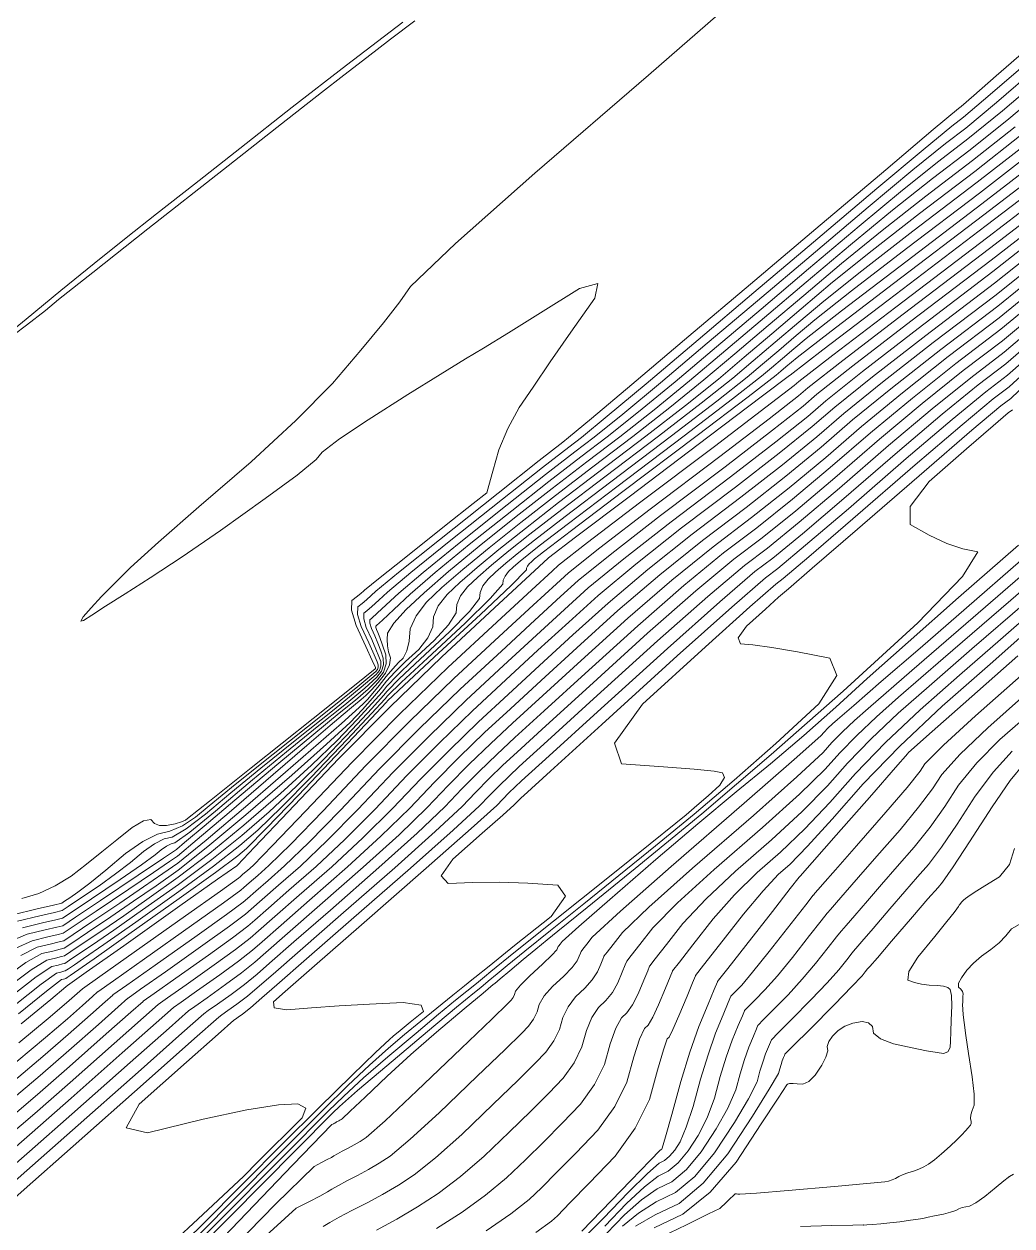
# Model space of a CAD drawing. Header units: inches. Extents: x 1337389 to 1347141, y 407035 to 414577.
# Drawn here: x 1345809 to 1346320, y 413366 to 413988 of the extents above; entities that cross this region are included whole.
import ezdxf

# ---------------------------------------------------------------- set-up
doc = ezdxf.new("R2010")
doc.units = ezdxf.units.IN
doc.header["$MEASUREMENT"] = 0
doc.layers.add('Topo', color=7, linetype='Continuous', lineweight=15, true_color=0x459900)

msp = doc.modelspace()

# ---------------------------------------------------------------- linework, layer by layer
at = {"layer": 'Topo'}
for points, elevation in [([(1346173.514, 413997.8269), (1346132.1491, 413961.868), (1346073.21, 413911.08), (1346032.1029, 413874.5892), (1346008.8289, 413852.396), (1346003.3861, 413844.502), (1345994.8269, 413833.499), (1345983.1509, 413819.3891), (1345968.3578, 413802.17), (1345949.4341, 413782.9071), (1345926.3792, 413761.5998), (1345899.1911, 413738.2481), (1345878.338, 413719.986), (1345863.818, 413706.8141), (1345855.6319, 413698.733), (1345848.8251, 413691.7858), (1345843.3972, 413685.975), (1345839.348, 413681.2991), (1345838.0538, 413679.1139), (1345839.5149, 413679.421), (1345843.7289, 413682.22), (1345850.8941, 413686.8221), (1345861.0089, 413693.2279), (1345874.0741, 413701.4382), (1345890.5249, 413712.3911), (1345910.3628, 413726.087), (1345933.587, 413742.5268), (1345950.125, 413754.7581), (1345959.977, 413762.781), (1345963.1419, 413766.5949), (1345972.101, 413773.466), (1345986.8538, 413783.3929), (1346007.3988, 413796.376), (1346024.2031, 413806.8789), (1346037.2649, 413814.9039), (1346046.5862, 413820.4499), (1346059.556, 413828.3791), (1346076.1753, 413838.6919), (1346096.4429, 413851.3892), (1346105.8261, 413853.9471), (1346104.323, 413846.3668), (1346091.934, 413828.649), (1346081.2659, 413813.2891), (1346072.317, 413800.2862), (1346065.087, 413789.6401), (1346059.2079, 413778.827), (1346054.679, 413767.845), (1346051.5, 413756.6949), (1346049.3791, 413749.261), (1346048.3159, 413745.5413), (1346041.3288, 413739.983), (1346027.3619, 413728.8732), (1346006.412, 413712.208), (1345992.2932, 413700.9538), (1345985.004, 413695.1101), (1345984.545, 413694.6761), (1345983.3129, 413693.647), (1345981.3067, 413692.0229), (1345978.528, 413689.8039), (1345978.3219, 413684.7308), (1345980.6879, 413676.8061), (1345985.6269, 413666.0269), (1345988.9431, 413658.774), (1345990.636, 413655.0471), (1345990.7049, 413654.8469), (1345990.712, 413654.662), (1345990.6539, 413654.4911), (1345990.5332, 413654.3358), (1345979.7799, 413645.7351), (1345958.3958, 413628.6891), (1345926.3792, 413603.197), (1345904.7019, 413585.922), (1345893.3629, 413576.864), (1345892.3632, 413576.0239), (1345890.2189, 413575.1311), (1345886.931, 413574.187), (1345882.4992, 413573.1911), (1345878.9199, 413573.234), (1345876.196, 413574.316), (1345874.3249, 413576.4379), (1345870.463, 413575.7391), (1345864.609, 413572.2201), (1345856.7639, 413565.88), (1345848.892, 413559.564), (1345840.9939, 413553.2709), (1345833.0691, 413547.002), (1345824.844, 413541.9471), (1345816.3167, 413538.106), (1345807.4891, 413535.4789)], 760), ([(1346004.8949, 413989.188), (1345975.7379, 413967.0041), (1345947.5699, 413945.21), (1345920.393, 413923.808), (1345896.9879, 413905.392), (1345877.3539, 413889.9629), (1345861.4929, 413877.5201), (1345844.938, 413864.2878), (1345827.6889, 413850.2671), (1345809.7469, 413835.4558), (1345795.336, 413823.7669)], 750), ([(1345797.2029, 413822.6978), (1345809.9091, 413832.3071), (1345819.7051, 413839.9521), (1345826.59, 413845.6349), (1345844.278, 413859.7001), (1345872.7722, 413882.145), (1345912.0698, 413912.972), (1345942.087, 413936.5311), (1345962.8229, 413952.8202), (1345974.2778, 413961.841), (1345986.1499, 413971.027), (1345998.4399, 413980.378), (1346011.147, 413989.894)], 755), ([(1345802.7919, 413527.0161), (1345815.4822, 413530.0468), (1345823.9429, 413532.069), (1345828.1779, 413533.0825), (1345829.5739, 413534.0199), (1345832.3579, 413535.8891), (1345836.532, 413538.692), (1345842.732, 413543.4389), (1345850.958, 413550.1301), (1345861.2101, 413558.7661), (1345870.1581, 413564.999), (1345877.8041, 413568.8281), (1345884.1459, 413570.253), (1345890.7251, 413573.18), (1345897.5401, 413577.608), (1345904.5919, 413583.5381), (1345917.9973, 413594.4209), (1345937.7569, 413610.2591), (1345963.87, 413631.051), (1345981.5628, 413645.2772), (1345990.837, 413652.9372), (1345991.6899, 413654.032), (1345992.095, 413655.234), (1345992.0509, 413656.5409), (1345991.56, 413657.9561), (1345989.941, 413661.7161), (1345987.1948, 413667.8231), (1345983.3228, 413676.2751), (1345981.4669, 413682.4902), (1345981.6289, 413686.468), (1345983.808, 413688.209), (1345986.0842, 413690.147), (1345988.456, 413692.282), (1345990.925, 413694.616), (1346002.7039, 413704.2311), (1346023.7911, 413721.1291), (1346054.1891, 413745.3093), (1346075.4811, 413762.2051), (1346087.6669, 413771.8189), (1346090.749, 413774.148), (1346102.675, 413784.0559), (1346123.4469, 413801.541), (1346153.064, 413826.6039), (1346184.8619, 413853.509), (1346218.8428, 413882.254), (1346255.0059, 413912.839), (1346279.594, 413933.5951), (1346292.606, 413944.5191), (1346294.044, 413945.6129), (1346300.5949, 413951.2519), (1346312.2611, 413961.4361), (1346329.0409, 413976.164)], 765), ([(1346330.9561, 413970.6679), (1346309.13, 413951.7428), (1346295.228, 413940.006), (1346289.248, 413935.4548), (1346274.3119, 413923.16), (1346250.421, 413903.1221), (1346217.5731, 413875.34), (1346186.707, 413849.23), (1346157.8229, 413824.792), (1346130.922, 413802.0268), (1346110.7799, 413785.1811), (1346097.399, 413774.2559), (1346090.7782, 413769.2499), (1346077.1612, 413758.5919), (1346056.5472, 413742.2811), (1346028.936, 413720.317), (1346009.036, 413704.2641), (1345996.846, 413694.1211), (1345992.3671, 413689.8879), (1345988.8541, 413686.6459), (1345986.3082, 413684.3938), (1345984.7291, 413683.133), (1345984.6122, 413680.25), (1345985.9572, 413675.745), (1345988.7639, 413669.6181), (1345990.9399, 413664.6581), (1345992.484, 413660.8639), (1345993.3981, 413658.236), (1345993.4778, 413655.8062), (1345992.726, 413653.5731), (1345991.14, 413651.5392), (1345983.3469, 413644.8191), (1345969.345, 413633.413)], 770), ([(1346333.6798, 413965.883), (1346312.342, 413947.5618), (1346296.412, 413934.3981), (1346285.89, 413926.391), (1346269.031, 413912.7259), (1346245.8351, 413893.405), (1346216.3021, 413868.4269), (1346188.552, 413844.9519), (1346162.5831, 413822.981), (1346138.3969, 413802.513), (1346118.8851, 413786.307), (1346104.0499, 413774.363), (1346093.8888, 413766.681), (1346078.8411, 413754.978), (1346058.9051, 413739.2529), (1346034.081, 413719.506), (1346015.368, 413704.2971), (1346002.767, 413693.627), (1345996.278, 413687.494), (1345991.625, 413683.1451), (1345988.809, 413680.5789), (1345987.829, 413679.7968), (1345987.7571, 413678.009), (1345988.591, 413675.2139), (1345990.3319, 413671.4139), (1345991.9381, 413667.6), (1345993.408, 413663.772), (1345994.7441, 413659.93), (1345994.8611, 413656.378), (1345993.761, 413653.114), (1345991.4442, 413650.14), (1345985.13, 413644.3602), (1345974.8191, 413635.7749), (1345960.512, 413624.3829), (1345944.5891, 413611.4201), (1345927.0498, 413596.8842), (1345907.8951, 413580.776), (1345894.4729, 413569.8909), (1345886.785, 413564.229), (1345884.83, 413563.7901), (1345882.4741, 413562.61), (1345879.7172, 413560.689), (1345876.558, 413558.0279), (1345869.4761, 413552.9133), (1345858.4699, 413545.3437), (1345843.542, 413535.321), (1345833.5838, 413528.6353), (1345828.5904, 413525.2821), (1345825.118, 413524.444), (1345818.2039, 413522.7901), (1345807.841, 413520.3151)], 775), ([(1345801.704, 413513.4031), (1345810.366, 413516.965), (1345819.5661, 413519.1621), (1345825.706, 413520.6319), (1345828.7965, 413521.3815), (1345835.3039, 413525.7519), (1345848.278, 413534.4621), (1345867.7279, 413547.5208), (1345880.8269, 413556.3209), (1345887.5772, 413560.8621), (1345887.976, 413561.144), (1345888.9889, 413561.979), (1345890.6149, 413563.365), (1345892.854, 413565.304), (1345901.9462, 413572.986), (1345917.8911, 413586.4129), (1345940.6878, 413605.5832), (1345958.6881, 413620.5943), (1345971.89, 413631.445), (1345980.2939, 413638.137), (1345986.913, 413643.9021), (1345991.7469, 413648.742), (1345994.7971, 413652.655), (1345996.2449, 413656.9499), (1345996.0901, 413661.625), (1345994.3329, 413666.681), (1345992.936, 413670.542), (1345991.9, 413673.21), (1345991.2251, 413674.684), (1345990.9009, 413675.7679), (1345990.93, 413676.461), (1345991.3101, 413676.7648), (1345994.396, 413679.6451), (1346000.189, 413685.0999), (1346008.689, 413693.132), (1346021.7012, 413704.33), (1346039.226, 413718.6942), (1346061.2632, 413736.2249), (1346080.521, 413751.3639), (1346096.9999, 413764.112), (1346110.7, 413774.4701), (1346126.9902, 413787.4321), (1346145.8713, 413802.998), (1346167.3432, 413821.169), (1346190.3959, 413840.674), (1346215.032, 413861.5131), (1346241.25, 413883.6871), (1346263.7492, 413902.2923), (1346282.5321, 413917.326), (1346297.597, 413928.7909), (1346315.554, 413943.3808), (1346336.405, 413961.0971)], 780), ([(1346339.129, 413956.3119), (1346318.7662, 413939.1998), (1346298.7811, 413923.1841), (1346279.1739, 413908.262), (1346258.4681, 413891.8581), (1346236.6641, 413873.9701), (1346213.762, 413854.6002), (1346192.2409, 413836.3949), (1346172.103, 413819.357), (1346153.346, 413803.4841), (1346135.095, 413788.5569), (1346117.3499, 413774.5771), (1346100.1112, 413761.544), (1346082.201, 413747.75), (1346063.6211, 413733.196), (1346044.3699, 413717.8831), (1346028.4429, 413704.7511), (1346015.838, 413693.7991), (1346006.558, 413685.0292), (1346000.278, 413678.0608), (1345996.9999, 413672.8959), (1345996.722, 413669.533), (1345996.8903, 413666.2781), (1345997.5019, 413663.13), (1345998.558, 413660.0901), (1345998.002, 413656.4451), (1345995.8331, 413652.1962), (1345992.0509, 413647.343), (1345988.6961, 413643.4442), (1345985.7679, 413640.498), (1345983.2672, 413638.5069), (1345979.339, 413635.279), (1345973.9831, 413630.812), (1345967.2001, 413625.1082), (1345955.096, 413614.742), (1345937.6709, 413599.7139), (1345914.9261, 413580.0239), (1345898.411, 413565.9419), (1345888.1249, 413557.467), (1345884.0699, 413554.5991), (1345875.702, 413548.8848), (1345863.0231, 413540.324), (1345846.0329, 413528.9162), (1345834.697, 413521.305), (1345829.0161, 413517.4911), (1345828.99, 413517.472), (1345826.2929, 413516.8202), (1345820.9269, 413515.534), (1345812.8901, 413513.614), (1345804.355, 413509.6998)], 785), ([(1346321.9782, 413935.0188), (1346299.965, 413917.5772), (1346275.815, 413899.1981), (1346253.186, 413881.423), (1346232.078, 413864.2532), (1346212.491, 413847.686), (1346194.0859, 413832.1168), (1346176.8619, 413817.5452), (1346160.8209, 413803.9699), (1346143.1999, 413789.6832), (1346124.0011, 413774.6851), (1346103.2219, 413758.9749), (1346083.8819, 413744.1361), (1346065.9789, 413730.168), (1346049.515, 413717.071), (1346035.893, 413705.8401), (1346025.1131, 413696.4739), (1346017.176, 413688.9729), (1346011.7088, 413681.8442), (1346008.712, 413675.0869), (1346008.1862, 413668.7011), (1346006.987, 413663.6579), (1346005.116, 413659.958), (1346002.5718, 413657.6009), (1345999.6391, 413654.4429), (1345996.3169, 413650.4859), (1345992.6039, 413645.728), (1345989.352, 413641.7389), (1345986.5611, 413638.5189), (1345984.2299, 413636.0659), (1345973.13, 413626.168), (1345953.262, 413608.8229), (1345924.6237, 413584.0319), (1345902.9621, 413565.6869), (1345888.2739, 413553.7891), (1345880.5618, 413548.3361), (1345870.5769, 413541.4491), (1345858.3191, 413533.127), (1345843.7881, 413523.3708), (1345834.09, 413516.859), (1345829.225, 413513.592), (1345829.193, 413513.5699), (1345826.8811, 413513.0081), (1345822.2879, 413511.906), (1345815.4151, 413510.2639), (1345807.0059, 413505.9969)], 790), ([(1345798.8009, 413494.4173), (1345809.6561, 413502.293), (1345817.939, 413506.914), (1345823.649, 413508.2779), (1345827.468, 413509.196), (1345829.3959, 413509.6679), (1345829.4341, 413509.694), (1345833.482, 413512.4131), (1345841.5429, 413517.8248), (1345853.6141, 413525.9299), (1345865.452, 413534.0131), (1345877.0551, 413542.0729), (1345888.423, 413550.111), (1345903.9329, 413562.3349), (1345923.583, 413578.744), (1345947.3731, 413599.3389), (1345965.3592, 413615.3041), (1345977.5389, 413626.6411), (1345983.913, 413633.348), (1345989.191, 413639.1369), (1345993.372, 413644.0071), (1345996.456, 413647.9589), (1346000.7731, 413652.6901), (1346006.3228, 413658.198), (1346013.1048, 413664.4851), (1346017.7731, 413670.4439), (1346020.3251, 413676.0759), (1346020.7629, 413681.381), (1346023.2519, 413686.9952), (1346027.7939, 413692.9168), (1346034.3878, 413699.1489), (1346043.3431, 413706.9292), (1346054.6602, 413716.26), (1346068.337, 413727.1399), (1346085.5621, 413740.5218), (1346106.3329, 413756.4059), (1346130.651, 413774.7921), (1346151.305, 413790.808), (1346168.296, 413804.4551), (1346181.622, 413815.7329), (1346195.931, 413827.8389), (1346211.2209, 413840.7731), (1346227.4931, 413854.5351), (1346247.905, 413870.9889), (1346272.457, 413890.1339), (1346301.149, 413911.9699), (1346325.1898, 413930.8378)], 795), ([(1345800.5409, 413489.729), (1345812.307, 413498.5902), (1345820.4639, 413503.563), (1345825.011, 413504.6491), (1345828.056, 413505.3831), (1345829.6, 413505.765), (1345829.643, 413505.7949), (1345832.8749, 413507.9669), (1345839.2969, 413512.2789), (1345848.9102, 413518.7329), (1345860.3258, 413526.5761), (1345873.547, 413535.81), (1345888.5719, 413546.433), (1345904.9039, 413558.9819), (1345922.5411, 413573.455), (1345941.4851, 413589.8541), (1345957.587, 413604.4408), (1345970.847, 413617.2148), (1345981.2661, 413628.177), (1345989.0301, 413636.5339), (1345994.1398, 413642.2859), (1345996.596, 413645.433), (1346001.907, 413650.9359), (1346010.0732, 413658.7959), (1346021.095, 413669.0122), (1346028.5591, 413677.23), (1346032.4648, 413683.4521), (1346032.8131, 413687.676), (1346034.796, 413692.1461), (1346038.4121, 413696.861), (1346043.6632, 413701.8229), (1346050.7929, 413708.019), (1346059.8039, 413715.449), (1346070.6959, 413724.1121), (1346087.242, 413736.9079), (1346109.4441, 413753.8369), (1346137.302, 413774.8991), (1346159.4099, 413791.9341), (1346175.7709, 413804.9409), (1346186.3822, 413813.9208), (1346197.7752, 413823.5601), (1346209.9499, 413833.859), (1346222.9069, 413844.818), (1346242.6229, 413860.5548), (1346269.099, 413881.07), (1346302.334, 413906.362), (1346328.402, 413926.6569)], 800), ([(1345802.2809, 413485.042), (1345814.958, 413494.8871), (1345822.9891, 413500.2129), (1345826.3722, 413501.0211), (1345828.6441, 413501.571), (1345829.803, 413501.8631), (1345829.8509, 413501.8971), (1345832.2681, 413503.5199), (1345837.052, 413506.7327), (1345844.205, 413511.5361), (1345855.2011, 413519.1398), (1345870.0399, 413529.547), (1345888.7219, 413542.7549), (1345905.875, 413555.629), (1345921.4999, 413568.1672), (1345935.5971, 413580.3701), (1345949.815, 413593.5779), (1345964.1558, 413607.79), (1345978.6182, 413623.0062), (1345988.8691, 413633.9309), (1345994.9079, 413640.5649), (1345996.736, 413642.907), (1346003.041, 413649.1829), (1346013.824, 413659.3929), (1346029.0849, 413673.539), (1346039.3449, 413684.016), (1346044.6049, 413690.8269), (1346044.864, 413693.97), (1346046.3391, 413697.296), (1346049.0298, 413700.806), (1346052.937, 413704.4982), (1346058.2441, 413709.1081), (1346064.9489, 413714.6369), (1346073.054, 413721.084), (1346088.9221, 413733.2939), (1346112.5551, 413751.269), (1346143.9519, 413775.0061), (1346167.5149, 413793.059), (1346183.2451, 413805.4271), (1346191.1419, 413812.109), (1346199.62, 413819.2821), (1346208.6799, 413826.946), (1346218.322, 413835.1011), (1346237.3421, 413850.1211), (1346265.741, 413872.005), (1346303.518, 413900.7551), (1346331.613, 413922.4759)], 805), ([(1346334.825, 413918.295), (1346304.702, 413895.1479), (1346262.3821, 413862.941), (1346232.0599, 413839.686), (1346213.7359, 413825.384), (1346207.4089, 413820.0327), (1346201.4651, 413815.0041), (1346195.9011, 413810.297), (1346190.72, 413805.9119), (1346175.6201, 413794.184), (1346150.602, 413775.1138), (1346115.6659, 413748.7), (1346090.603, 413729.681), (1346075.4119, 413718.0561), (1346070.0942, 413713.8259), (1346065.6942, 413710.198), (1346062.212, 413707.1731), (1346059.648, 413704.7499), (1346057.8821, 413702.447), (1346056.9149, 413700.2651), (1346056.745, 413698.2021), (1346050.1309, 413690.8021), (1346037.075, 413678.0651), (1346017.5738, 413659.991), (1346004.1751, 413647.429), (1345996.8751, 413640.3801), (1345995.6761, 413638.8439), (1345988.7081, 413631.3289), (1345975.9711, 413617.8359), (1345957.4652, 413598.3641), (1345942.0439, 413582.7139), (1345929.708, 413570.886), (1345920.4581, 413562.878), (1345906.846, 413552.2762), (1345888.871, 413539.0769), (1345866.5331, 413523.2841), (1345850.076, 413511.704), (1345839.5011, 413504.3391), (1345834.807, 413501.188), (1345831.661, 413499.074), (1345830.0601, 413497.999), (1345830.0071, 413497.9612), (1345829.2311, 413497.7589), (1345827.733, 413497.3931), (1345825.513, 413496.8629), (1345817.6089, 413491.183), (1345804.0209, 413480.3549)], 810), ([(1345805.761, 413475.6673), (1345820.2601, 413487.48), (1345828.0379, 413493.512), (1345829.0939, 413493.765), (1345829.8188, 413493.947), (1345830.21, 413494.0588), (1345830.269, 413494.1001), (1345831.053, 413494.628), (1345832.562, 413495.6421), (1345834.7971, 413497.142), (1345844.9511, 413504.2679), (1345863.0249, 413517.0211), (1345889.0199, 413535.4001), (1345907.817, 413548.923), (1345919.4171, 413557.59), (1345923.82, 413561.4021), (1345934.2719, 413571.8509), (1345950.773, 413588.939), (1345973.323, 413612.6649), (1345988.5471, 413628.7259), (1345996.4439, 413637.1229), (1345997.0151, 413637.8541), (1346005.3089, 413645.676), (1346021.325, 413660.5889), (1346045.064, 413682.5919), (1346060.9171, 413697.5881), (1346068.8839, 413705.577), (1346068.9651, 413706.5589), (1346069.4257, 413707.5979), (1346070.2661, 413708.6938), (1346071.487, 413709.8469), (1346073.144, 413711.287), (1346075.2389, 413713.014), (1346077.77, 413715.0281), (1346092.2829, 413726.0671), (1346118.7771, 413746.131), (1346157.2531, 413775.2207), (1346183.725, 413795.3101), (1346198.1949, 413806.3981), (1346200.661, 413808.485), (1346203.3093, 413810.725), (1346206.1388, 413813.1188), (1346209.151, 413815.6661), (1346226.7789, 413829.2519), (1346259.0239, 413853.8769), (1346305.887, 413889.5409), (1346338.037, 413914.114)], 815), ([(1346340.9029, 413909.6858), (1346307.0401, 413883.9012), (1346256.3299, 413845.3081), (1346222.4529, 413819.5198), (1346205.4091, 413806.534), (1346205.1999, 413806.353), (1346191.245, 413795.787), (1346163.5451, 413774.8362), (1346122.0999, 413743.5019), (1346094.3791, 413722.5289), (1346080.3819, 413711.919), (1346080.108, 413711.67), (1346070.7899, 413703.0371), (1346052.4281, 413686.02), (1346025.022, 413660.6178), (1345998.069, 413634.5472), (1345971.5678, 413607.8089), (1345945.5191, 413580.4021), (1345928.0479, 413562.0378), (1345919.1529, 413552.7169), (1345918.835, 413552.439), (1345908.926, 413545.3979), (1345889.4247, 413531.5921), (1345860.3332, 413511.023), (1345840.9169, 413497.296), (1345831.177, 413490.4092), (1345831.1141, 413490.3651), (1345830.9571, 413490.234), (1345830.7079, 413490.0171), (1345830.3659, 413489.7141), (1345822.5411, 413483.214), (1345807.2341, 413470.5169)], 820), ([(1345806.0569, 413460.77), (1345821.1561, 413473.3648), (1345830.7441, 413481.4692), (1345834.8228, 413485.082), (1345837.5611, 413487.504), (1345838.9591, 413488.7359), (1345839.017, 413488.7772), (1345847.939, 413495.0849), (1345865.725, 413507.6599), (1345892.3753, 413526.5021), (1345910.3959, 413539.2858), (1345919.788, 413546.012), (1345920.5519, 413546.68), (1345922.0678, 413548.006), (1345924.3379, 413549.9911), (1345927.361, 413552.635), (1345937.4222, 413562.863), (1345954.5222, 413580.6752), (1345978.6601, 413606.071), (1346003.2169, 413630.849), (1346028.193, 413655.0068), (1346053.589, 413678.545), (1346071.6071, 413695.225), (1346082.2469, 413705.0448), (1346085.5091, 413708.006), (1346100.6029, 413719.7479), (1346127.529, 413740.27), (1346166.2871, 413769.5729), (1346192.9577, 413789.8311), (1346207.5431, 413801.0431), (1346210.0421, 413803.2092), (1346227.599, 413816.7469), (1346260.214, 413841.6559), (1346307.8879, 413877.938), (1346340.3409, 413902.7999)], 825), ([(1345804.881, 413451.023), (1345819.7708, 413463.5161), (1345831.1229, 413473.2243), (1345838.9371, 413480.1472), (1345844.1651, 413484.775), (1345846.805, 413487.107), (1345846.858, 413487.1442), (1345854.9619, 413492.8739), (1345871.118, 413504.297), (1345895.3249, 413521.412), (1345911.9511, 413533.2489), (1345920.9951, 413539.8068), (1345922.4582, 413541.0861), (1345925.364, 413543.6268), (1345929.7129, 413547.43), (1345935.505, 413552.496), (1345946.7761, 413563.6682), (1345963.5252, 413580.9482), (1345985.7521, 413604.334), (1346008.365, 413627.15), (1346031.3641, 413649.3951), (1346054.75, 413671.0709), (1346072.4229, 413687.4121), (1346084.3851, 413698.4202), (1346090.636, 413704.0932), (1346106.826, 413716.9661), (1346132.9569, 413737.038), (1346169.0292, 413764.3098), (1346194.6718, 413783.8749), (1346209.887, 413795.733), (1346214.6752, 413799.8829), (1346232.745, 413813.9739), (1346264.0991, 413838.0041), (1346308.736, 413871.9741), (1346339.778, 413895.9139)], 830), ([(1345803.7041, 413441.2759), (1345818.3858, 413453.667), (1345831.502, 413464.979), (1345843.0521, 413475.212), (1345850.7679, 413482.045), (1345854.6502, 413485.478), (1345854.6981, 413485.5122), (1345861.984, 413490.6631), (1345876.51, 413500.9341), (1345898.2761, 413516.322), (1345913.506, 413527.212), (1345922.202, 413533.601), (1345924.364, 413535.4921), (1345928.6589, 413539.248), (1345935.0872, 413544.87), (1345943.649, 413552.3571), (1345956.1291, 413564.474), (1345972.5271, 413581.22), (1345992.844, 413602.5959), (1346013.513, 413623.4511), (1346034.5349, 413643.784), (1346055.9099, 413663.596), (1346073.2401, 413679.6), (1346086.5239, 413691.7941), (1346095.7629, 413700.1802), (1346113.05, 413714.1841), (1346138.3861, 413733.807), (1346171.7701, 413759.0471), (1346196.3851, 413777.9189), (1346212.2309, 413790.4229), (1346219.308, 413796.558), (1346237.892, 413811.2009), (1346267.9839, 413834.3521), (1346309.5839, 413866.011), (1346339.215, 413889.029)], 835), ([(1345802.528, 413431.5291), (1345817.001, 413443.8179), (1345831.88, 413456.7341), (1345847.167, 413470.277), (1345857.3719, 413479.3151), (1345862.496, 413483.8491), (1345862.5379, 413483.879), (1345869.0071, 413488.453), (1345881.903, 413497.571), (1345901.226, 413511.2319), (1345915.061, 413521.1739), (1345923.4088, 413527.3959), (1345926.2699, 413529.8979), (1345931.954, 413534.8689), (1345940.4619, 413542.3091), (1345951.7928, 413552.218), (1345965.482, 413565.2799), (1345981.5301, 413581.493), (1345999.936, 413600.8591), (1346018.6611, 413619.7521), (1346037.7062, 413638.1733), (1346057.0711, 413656.1221), (1346074.057, 413671.7869), (1346088.663, 413685.1691), (1346100.8901, 413696.2679), (1346119.274, 413711.4029), (1346143.8149, 413730.575), (1346174.5119, 413753.7839), (1346198.099, 413771.9631), (1346214.5751, 413785.1129), (1346223.9401, 413793.232), (1346243.0379, 413808.4279), (1346271.8689, 413830.7), (1346310.4321, 413860.0482), (1346338.6529, 413882.1427)], 840), ([(1345801.3509, 413421.782), (1345815.6149, 413433.9691), (1345832.2592, 413448.4891), (1345851.282, 413465.3422), (1345863.976, 413476.5859), (1345870.3411, 413482.2209), (1345870.3779, 413482.246), (1345876.0299, 413486.2419), (1345887.2949, 413494.2069), (1345904.1758, 413506.142), (1345916.6159, 413515.137), (1345924.6159, 413521.1911), (1345928.1759, 413524.304), (1345935.25, 413530.49), (1345945.837, 413539.748), (1345959.937, 413552.08), (1345974.836, 413566.0851), (1345990.5322, 413581.7661), (1346007.028, 413599.121), (1346023.8091, 413616.0529), (1346040.877, 413632.5621), (1346058.232, 413648.648), (1346074.8731, 413663.9751), (1346090.802, 413678.544), (1346106.017, 413692.355), (1346125.4982, 413708.6209), (1346149.243, 413727.3429), (1346177.2539, 413748.5212), (1346199.8121, 413766.0067), (1346216.919, 413779.8031), (1346228.5728, 413789.9071), (1346248.1851, 413805.655), (1346275.754, 413827.0481), (1346311.2799, 413854.0851), (1346338.09, 413875.2579)], 845), ([(1346337.5271, 413868.3721), (1346312.128, 413848.121), (1346279.6389, 413823.396), (1346253.331, 413802.8817), (1346233.2061, 413786.581), (1346219.2619, 413774.4931), (1346201.526, 413760.0509), (1346179.9948, 413743.258), (1346154.6719, 413724.1121), (1346131.7207, 413705.8401), (1346111.144, 413688.442), (1346092.9411, 413671.919), (1346075.69, 413656.163), (1346059.3919, 413641.1729), (1346044.0479, 413626.951), (1346028.9569, 413612.3541), (1346014.1189, 413597.384), (1345999.5352, 413582.0389), (1345984.1889, 413566.8909), (1345968.0809, 413551.941), (1345951.2111, 413537.188), (1345938.5449, 413526.1109), (1345930.0818, 413518.71), (1345925.8229, 413514.9849), (1345918.1708, 413509.0987), (1345907.1261, 413501.052), (1345892.6879, 413490.844), (1345883.052, 413484.0309), (1345878.2179, 413480.614), (1345878.187, 413480.592), (1345870.58, 413473.8559), (1345855.3961, 413460.407), (1345832.638, 413440.2441), (1345814.23, 413424.1199), (1345800.1752, 413412.036)], 850), ([(1346336.9651, 413861.487), (1346312.9759, 413842.1579), (1346283.523, 413819.7439), (1346258.477, 413800.109), (1346237.838, 413783.256), (1346221.6058, 413769.1829), (1346203.2389, 413754.0952), (1346182.7369, 413737.9949), (1346160.1001, 413720.8801), (1346137.9451, 413703.0581), (1346116.2711, 413684.5289), (1346095.0789, 413665.2941), (1346076.5069, 413648.3501), (1346060.5529, 413633.699), (1346047.219, 413621.34), (1346034.1051, 413608.655), (1346021.2109, 413595.6462), (1346008.5381, 413582.312), (1345993.5419, 413567.6971), (1345976.2251, 413551.8021), (1345956.586, 413534.6269), (1345941.84, 413521.7321), (1345931.988, 413513.1161), (1345927.03, 413508.7799), (1345919.726, 413503.062), (1345910.0758, 413495.9621), (1345898.0799, 413487.481), (1345890.075, 413481.8211), (1345886.0591, 413478.981), (1345886.0318, 413478.9632), (1345877.183, 413471.126), (1345859.511, 413455.4719), (1345833.0161, 413431.9989), (1345812.845, 413414.2709), (1345798.9981, 413402.289)], 855), ([(1345797.822, 413392.5421), (1345811.4602, 413404.422), (1345833.3949, 413423.7538), (1345863.626, 413450.5372), (1345883.787, 413468.397), (1345893.8884, 413477.3414), (1345897.0969, 413479.61), (1345903.4728, 413484.1179), (1345913.0261, 413490.872), (1345921.2811, 413497.0239), (1345928.237, 413502.574), (1345933.8949, 413507.5219), (1345945.1358, 413517.3531), (1345961.9609, 413532.0669), (1345984.3689, 413551.663), (1346002.8952, 413568.5029), (1346017.5401, 413582.584), (1346028.3032, 413593.909), (1346039.253, 413604.957), (1346050.39, 413615.7291), (1346061.714, 413626.224), (1346077.323, 413640.538), (1346097.218, 413658.6679), (1346121.3979, 413680.6171), (1346144.1689, 413700.2769), (1346165.529, 413717.6483), (1346185.4789, 413732.731), (1346204.9532, 413748.1399), (1346223.95, 413763.8719), (1346242.4708, 413779.9301), (1346263.624, 413797.3372), (1346287.4078, 413816.091), (1346313.8241, 413836.195), (1346336.4018, 413854.6012)], 860), ([(1345796.6451, 413382.7949), (1345810.075, 413394.573), (1345833.7741, 413415.5089), (1345867.7409, 413445.6009), (1345890.391, 413465.6668), (1345901.731, 413475.7105), (1345904.12, 413477.399), (1345908.8651, 413480.7552), (1345915.9759, 413485.782), (1345922.836, 413490.987), (1345929.4441, 413496.369), (1345935.8011, 413501.9282), (1345948.4311, 413512.9739), (1345967.335, 413529.506), (1345992.5131, 413551.525), (1346012.2491, 413569.3081), (1346026.5432, 413582.8571), (1346035.3951, 413592.1708), (1346044.401, 413601.2579), (1346053.5611, 413610.1171), (1346062.8749, 413618.7501), (1346078.1399, 413632.7249), (1346099.357, 413652.043), (1346126.526, 413676.7039), (1346150.3921, 413697.495), (1346170.9571, 413714.4171), (1346188.2209, 413727.4679), (1346206.6659, 413742.184), (1346226.2941, 413758.5619), (1346247.104, 413776.6051), (1346268.7701, 413794.564), (1346291.293, 413812.4389), (1346314.6719, 413830.232), (1346335.8401, 413847.7149)], 865), ([(1345795.469, 413373.048), (1345808.6901, 413384.7242), (1345834.1519, 413407.264), (1345871.8559, 413440.666), (1345896.9942, 413462.937), (1345909.574, 413474.0798), (1345911.1421, 413475.1889), (1345914.258, 413477.3909), (1345918.9261, 413480.6921), (1345924.3899, 413484.9489), (1345930.6509, 413490.1641), (1345937.707, 413496.334), (1345951.7271, 413508.5951), (1345972.7099, 413526.945), (1346000.657, 413551.3859), (1346021.6021, 413570.114), (1346035.5451, 413583.1302), (1346042.4871, 413590.4329), (1346049.549, 413597.5589), (1346056.7319, 413604.506), (1346064.0351, 413611.276), (1346078.956, 413624.913), (1346101.4961, 413645.418), (1346131.6532, 413672.7909), (1346156.616, 413694.714), (1346176.386, 413711.1851), (1346190.962, 413722.2051), (1346208.3788, 413736.228), (1346228.638, 413753.252), (1346251.7371, 413773.2789), (1346273.9169, 413791.7911), (1346295.1779, 413808.787), (1346315.52, 413824.2679), (1346335.2771, 413840.8301)], 870), ([(1345866.3911, 413339.3809), (1345901.334, 413371.8189), (1345922.4372, 413391.7091), (1345929.7001, 413399.0519), (1345937.1819, 413406.5331), (1345944.884, 413414.1532), (1345952.8051, 413421.9119), (1345954.701, 413426.9191), (1345950.573, 413429.175), (1345940.4213, 413428.6791), (1345924.04, 413426.017), (1345901.431, 413421.187), (1345872.594, 413414.19), (1345861.5539, 413416.7751), (1345868.308, 413428.9429), (1345892.8589, 413450.6941), (1345909.2279, 413465.1949), (1345917.4168, 413472.4493), (1345918.165, 413472.9781), (1345919.6501, 413474.028), (1345921.8759, 413475.602), (1345925.9451, 413478.912), (1345931.8578, 413483.9579), (1345939.613, 413490.7401), (1345955.022, 413504.2159), (1345978.0851, 413524.3849), (1346008.801, 413551.2471), (1346030.955, 413570.9203), (1346044.5481, 413583.4029), (1346049.579, 413588.6959), (1346054.697, 413593.8599), (1346059.903, 413598.895), (1346065.196, 413603.8009), (1346079.7729, 413617.0999), (1346103.6339, 413638.793), (1346136.7801, 413668.8779), (1346162.84, 413691.9321), (1346181.8151, 413707.953), (1346193.704, 413716.942), (1346210.0931, 413730.2718), (1346230.9811, 413747.9422), (1346256.3689, 413769.9539), (1346279.0631, 413789.018), (1346299.063, 413805.135), (1346316.3679, 413818.305), (1346334.7142, 413833.944)], 875), ([(1345874.168, 413340.51), (1345900.6231, 413366.191), (1345922.313, 413388.119), (1345942.54, 413408.3859), (1345961.301, 413426.9909), (1345978.5989, 413443.934), (1345990.7919, 413455.7851), (1345997.8811, 413462.543), (1345999.8652, 413464.209), (1346003.4781, 413467.1568), (1346008.7191, 413471.386), (1346015.5891, 413476.8968), (1346014.3739, 413480.304), (1346005.0739, 413481.6063), (1345987.6889, 413480.8041), (1345971.839, 413479.9122), (1345957.523, 413478.9301), (1345944.7412, 413477.8579), (1345938.2221, 413478.8938), (1345937.964, 413482.0379), (1345943.969, 413487.289), (1345959.134, 413500.5511), (1345983.459, 413521.8239), (1346016.9448, 413551.108), (1346040.309, 413571.726), (1346053.5511, 413583.676), (1346056.671, 413586.9579), (1346059.8452, 413590.1611), (1346063.074, 413593.2839), (1346066.357, 413596.327), (1346080.5902, 413609.2881), (1346105.7731, 413632.1681), (1346141.9069, 413664.9661), (1346169.064, 413689.1501), (1346187.243, 413704.721), (1346196.446, 413711.6789), (1346211.806, 413724.316), (1346233.3251, 413742.632), (1346261.0019, 413766.628), (1346284.2098, 413786.2451), (1346302.9481, 413801.4829), (1346317.2162, 413812.3418), (1346334.1519, 413827.0591)], 880), ([(1345878.8089, 413340.6719), (1345914.9271, 413377.187), (1345943.2362, 413405.6731), (1345963.7361, 413426.132), (1345976.427, 413438.5641), (1345987.666, 413449.1829), (1345997.4511, 413457.99), (1346005.783, 413464.9842), (1346014.1171, 413471.876), (1346022.451, 413478.6651), (1346030.7861, 413485.3521), (1346036.8529, 413490.2371), (1346040.652, 413493.3201), (1346042.1819, 413494.6019), (1346049.5302, 413500.5148), (1346062.6959, 413511.058), (1346081.6799, 413526.2319), (1346089.152, 413536.688), (1346085.1141, 413542.426), (1346069.5659, 413543.444), (1346054.911, 413543.9069), (1346041.151, 413543.8141), (1346028.286, 413543.164), (1346024.8121, 413547.1931), (1346030.728, 413555.9022), (1346046.036, 413569.2891), (1346056.6441, 413578.638), (1346062.553, 413583.948), (1346063.763, 413585.221), (1346064.993, 413586.4621), (1346066.2451, 413587.6731), (1346067.5169, 413588.8521), (1346081.4059, 413601.475), (1346107.9119, 413625.542), (1346147.0342, 413661.0531), (1346175.2871, 413686.369), (1346192.6721, 413701.49), (1346199.1869, 413706.4161), (1346213.5199, 413718.36), (1346235.669, 413737.3219), (1346265.635, 413763.303), (1346289.356, 413783.472), (1346306.8328, 413797.8311), (1346318.0638, 413806.3789), (1346333.589, 413820.1729)], 885), ([(1346333.026, 413813.2871), (1346318.912, 413800.415), (1346310.7169, 413794.1789), (1346294.5019, 413780.6991), (1346270.2668, 413759.9771), (1346238.0127, 413732.012), (1346215.233, 413712.4041), (1346201.9291, 413701.153), (1346198.1, 413698.258), (1346184.6762, 413686.4601), (1346161.6572, 413665.7599), (1346129.0429, 413636.156), (1346114.538, 413615.9469), (1346118.142, 413605.1299), (1346139.8558, 413603.7081), (1346155.822, 413602.466), (1346166.0421, 413601.4062), (1346170.516, 413600.526), (1346171.502, 413598.1149), (1346169.0009, 413594.1742), (1346163.0111, 413588.701), (1346157.2311, 413583.5921), (1346151.659, 413578.8469), (1346146.296, 413574.4649), (1346133.0491, 413563.813), (1346111.9192, 413546.8909), (1346082.9061, 413523.6991), (1346062.444, 413507.3011), (1346050.535, 413497.6958), (1346047.177, 413494.8829), (1346043.0011, 413491.4541), (1346038.007, 413487.408), (1346032.194, 413482.745), (1346023.4261, 413475.5291), (1346011.702, 413465.7588), (1345997.0209, 413453.4361), (1345984.5398, 413442.5809), (1345974.2559, 413433.1931), (1345966.171, 413425.274), (1345943.9329, 413402.9611), (1345907.5411, 413366.2539), (1345856.9951, 413315.1541)], 890), ([(1345865.4259, 413320.2121), (1345915.277, 413370.6101), (1345949.6699, 413405.344), (1345968.606, 413424.4148), (1345972.085, 413427.8228), (1345981.413, 413435.9779), (1345996.5919, 413448.8821), (1346017.6199, 413466.5341), (1346032.735, 413479.182), (1346041.9379, 413486.8251), (1346045.227, 413489.4641), (1346049.149, 413492.6708), (1346053.7029, 413496.4461), (1346058.8879, 413500.7889), (1346068.0891, 413508.276), (1346081.305, 413518.906), (1346098.537, 413532.68), (1346116.6831, 413547.304), (1346135.745, 413562.777), (1346155.722, 413579.099), (1346176.4758, 413596.775), (1346198.007, 413615.8051), (1346220.3158, 413636.1901), (1346229.6341, 413650.8709), (1346225.961, 413659.85), (1346209.297, 413663.127), (1346196.0289, 413665.4521), (1346186.1579, 413666.827), (1346179.6821, 413667.2522), (1346178.607, 413670.4769), (1346182.933, 413676.5049), (1346192.66, 413685.3339), (1346199.5251, 413691.5081), (1346203.5289, 413695.0261), (1346204.6709, 413695.8902), (1346216.9469, 413706.448), (1346240.3561, 413726.702), (1346274.8999, 413756.652), (1346299.6489, 413777.926), (1346314.602, 413790.5268), (1346319.7609, 413794.4522), (1346332.4639, 413806.4019)], 895), ([(1346320.609, 413788.4891), (1346318.4871, 413786.8741), (1346310.5789, 413780.168), (1346296.8837, 413768.3691), (1346277.402, 413751.4792), (1346267.682, 413738.3761), (1346267.7251, 413729.0621), (1346277.529, 413723.5361), (1346286.6122, 413719.3509), (1346294.975, 413716.507), (1346302.6172, 413715.004), (1346294.8349, 413702.2371), (1346271.6311, 413678.2051), (1346233.0029, 413642.9092), (1346195.7199, 413609.9581), (1346159.7839, 413579.351), (1346125.194, 413551.089), (1346100.3169, 413530.7949), (1346085.1541, 413518.47), (1346079.7041, 413514.113), (1346073.7332, 413509.251), (1346067.241, 413503.8828), (1346060.2281, 413498.0089), (1346055.2973, 413493.8879), (1346052.4481, 413491.5197), (1346051.681, 413490.9051), (1346046.4021, 413486.4919), (1346036.61, 413478.2818), (1346022.307, 413466.275), (1346009.0051, 413454.662), (1345996.7052, 413443.4441), (1345985.4079, 413432.6209), (1345977.6692, 413425.272), (1345973.4888, 413421.399), (1345972.8673, 413421.0019), (1345972.253, 413420.6371), (1345971.6449, 413420.304), (1345971.0452, 413420.005), (1345970.56, 413419.75), (1345970.1901, 413419.5401), (1345969.9352, 413419.376), (1345969.5128, 413419.14), (1345968.9249, 413418.834), (1345968.171, 413418.457), (1345947.8579, 413397.5159), (1345907.9859, 413356.0119)], 900), ([(1345963.6831, 413365.563), (1345967.063, 413367.7429), (1345971.9691, 413370.5209), (1345978.4, 413373.8961), (1345986.356, 413377.8669), (1345994.4059, 413382.2729), (1346002.551, 413387.1122), (1346010.7892, 413392.3839), (1346021.7291, 413401.1181), (1346035.369, 413413.3121), (1346051.7099, 413428.968), (1346064.4109, 413441.281), (1346073.4741, 413450.252), (1346078.8969, 413455.8811), (1346083.0759, 413461.687), (1346086.0108, 413467.6697), (1346087.7021, 413473.829), (1346090.46, 413479.4331), (1346094.2861, 413484.483), (1346099.178, 413488.9791), (1346102.9881, 413493.3038), (1346105.714, 413497.457), (1346107.3559, 413501.4399), (1346108.459, 413504.1162), (1346109.0231, 413505.483), (1346109.047, 413505.5421), (1346110.664, 413507.6251), (1346113.8728, 413511.7329), (1346118.6739, 413517.8641), (1346132.3661, 413531.0381), (1346154.9491, 413551.2538), (1346186.4231, 413578.511), (1346208.94, 413598.4291), (1346222.499, 413611.0062), (1346227.1019, 413616.2432), (1346232.5231, 413621.8058), (1346238.7629, 413627.695), (1346245.8199, 413633.9089), (1346268.4589, 413653.5341), (1346306.6791, 413686.5699), (1346360.482, 413733.016)], 915), ([(1345991.2599, 413363.7219), (1346001.7909, 413369.4849), (1346012.445, 413375.8151), (1346023.223, 413382.712), (1346034.744, 413391.4651), (1346047.0079, 413402.072), (1346060.0159, 413414.5341), (1346071.166, 413425.415), (1346080.4581, 413434.713), (1346087.893, 413442.4308), (1346093.6221, 413450.3899), (1346097.6461, 413458.5909), (1346099.9639, 413467.035), (1346102.8081, 413473.8569), (1346106.177, 413479.0571), (1346110.0721, 413482.6359), (1346113.4321, 413486.872), (1346116.256, 413491.7669), (1346118.5459, 413497.3201), (1346120.084, 413501.049), (1346120.8698, 413502.955), (1346120.9039, 413503.038), (1346123.1581, 413505.9419), (1346127.631, 413511.6689), (1346134.325, 413520.217), (1346147.138, 413533.148), (1346166.0721, 413550.4629), (1346191.1261, 413572.16), (1346210.3249, 413589.4661), (1346223.67, 413602.3809), (1346231.1611, 413610.9029), (1346239.9831, 413619.9562), (1346250.1363, 413629.539), (1346261.621, 413639.6521), (1346284.812, 413659.805), (1346319.7089, 413689.9969), (1346366.3128, 413730.2289)], 920), ([(1346323.7471, 413718.413), (1346292.655, 413691.2731), (1346266.537, 413668.2549), (1346245.3919, 413649.3569), (1346229.2211, 413634.5808), (1346212.509, 413619.8839), (1346195.2551, 413605.265), (1346177.46, 413590.725), (1346157.677, 413574.1731), (1346135.906, 413555.61), (1346112.148, 413535.034), (1346095.9713, 413520.8841), (1346087.3741, 413513.1598), (1346086.3569, 413511.8609), (1346085.6771, 413510.992), (1346085.3321, 413510.5438), (1346085.2101, 413510.2481), (1346084.9759, 413509.6821), (1346084.629, 413508.838), (1346082.1, 413506.166), (1346077.3917, 413501.665), (1346070.5029, 413495.3361), (1346065.7652, 413490.586), (1346063.1769, 413487.417), (1346062.741, 413485.8259), (1346061.983, 413484.2821), (1346060.904, 413482.7828), (1346059.5039, 413481.33), (1346050.9021, 413473.0139), (1346035.0971, 413457.8349), (1346012.0901, 413435.792), (1345995.6979, 413420.4231), (1345985.922, 413411.728), (1345982.762, 413409.7051), (1345979.637, 413407.8489), (1345976.5491, 413406.1591), (1345973.4972, 413404.6351), (1345971.03, 413403.3399), (1345969.148, 413402.275), (1345967.851, 413401.4381), (1345965.7081, 413400.241), (1345962.718, 413398.683), (1345958.881, 413396.764), (1345939.02, 413377.4131), (1345903.134, 413340.6309)], 905), ([(1346324.8939, 413710.424), (1346296.8121, 413685.976), (1346272.7469, 413665.0979), (1346252.6982, 413647.79), (1346238.455, 413635.479), (1346230.019, 413628.1661), (1346227.3889, 413625.8499), (1346225.0639, 413623.6562), (1346223.0441, 413621.5831), (1346221.3289, 413619.632), (1346207.554, 413607.3909), (1346181.7201, 413584.8622), (1346143.8259, 413552.045), (1346117.5941, 413528.9279), (1346103.0239, 413515.512), (1346100.115, 413511.7968), (1346098.1709, 413509.308), (1346097.191, 413508.046), (1346097.1761, 413508.0098), (1346096.8351, 413507.182), (1346096.1658, 413505.5609), (1346095.1711, 413503.148), (1346092.544, 413499.7349), (1346088.2849, 413495.322), (1346082.3941, 413489.91), (1346078.112, 413485.0102), (1346075.4398, 413480.6231), (1346074.3759, 413476.7479), (1346072.5299, 413472.985), (1346069.9011, 413469.3321), (1346066.4891, 413465.7908), (1346057.6572, 413457.147), (1346043.4031, 413443.4011), (1346023.729, 413424.5521), (1346008.7131, 413410.7701), (1345998.356, 413402.056), (1345992.6558, 413398.4081), (1345987.0221, 413395.0608), (1345981.453, 413392.013), (1345975.948, 413389.265), (1345971.4991, 413386.9312), (1345968.106, 413385.0089), (1345965.7669, 413383.501), (1345961.9021, 413381.3411), (1345956.51, 413378.531), (1345949.591, 413375.0708), (1345930.1819, 413357.3101)], 910), ([(1346022.3401, 413364.5182), (1346035.6559, 413373.041), (1346047.7593, 413381.8121), (1346058.6481, 413390.8321), (1346068.3223, 413400.101), (1346077.921, 413409.5479), (1346087.443, 413419.175), (1346096.8891, 413428.9801), (1346104.169, 413439.0928), (1346109.281, 413449.513), (1346112.226, 413460.2411), (1346115.1549, 413468.281), (1346118.068, 413473.6309), (1346120.9651, 413476.293), (1346123.8749, 413480.4409), (1346126.7991, 413486.0771), (1346129.736, 413493.1989), (1346131.7078, 413497.9828), (1346132.716, 413500.4279), (1346132.7601, 413500.534), (1346135.6511, 413504.259), (1346141.3891, 413511.6041), (1346149.975, 413522.5691), (1346161.91, 413535.2581), (1346177.195, 413549.671), (1346195.8291, 413565.809), (1346211.7111, 413580.504), (1346224.8409, 413593.7551), (1346235.22, 413605.563), (1346247.442, 413618.106), (1346261.5098, 413631.3829), (1346277.422, 413645.3951), (1346299.584, 413664.71), (1346327.9959, 413689.3301)], 925), ([(1346336.283, 413688.6618), (1346314.3569, 413669.6161), (1346293.2229, 413651.1379), (1346272.884, 413633.2269), (1346254.902, 413616.2559), (1346239.2782, 413600.2228), (1346226.0119, 413585.1298), (1346213.097, 413571.5419), (1346200.5321, 413559.458), (1346188.318, 413548.8801), (1346176.6819, 413537.368), (1346165.6261, 413524.9209), (1346155.1481, 413511.5401), (1346148.1448, 413502.576), (1346144.6161, 413498.03), (1346144.5629, 413497.8999), (1346143.3332, 413494.917), (1346140.9259, 413489.0789), (1346137.3409, 413480.3859), (1346134.3191, 413474.01), (1346131.8578, 413469.949), (1346129.9599, 413468.2049), (1346127.5031, 413462.704), (1346124.4879, 413453.4482), (1346120.9159, 413440.435), (1346114.7149, 413427.7951), (1346105.886, 413415.529), (1346094.428, 413403.6362), (1346084.6749, 413393.6821), (1346076.628, 413385.6669), (1346070.287, 413379.592), (1346060.7739, 413372.1589), (1346048.09, 413363.3692)], 930), ([(1346073.789, 413362.5059), (1346081.9259, 413368.3509), (1346084.935, 413371.234), (1346091.43, 413377.816), (1346101.4131, 413388.0968), (1346114.8821, 413402.0781), (1346125.2611, 413416.498), (1346132.5508, 413431.356), (1346136.75, 413446.6541), (1346139.85, 413457.1281), (1346141.851, 413462.779), (1346142.7519, 413463.606), (1346144.7629, 413467.5791), (1346147.8841, 413474.6961), (1346152.115, 413484.9581), (1346154.9571, 413491.8509), (1346156.4101, 413495.3729), (1346156.4731, 413495.526), (1346160.638, 413500.8931), (1346168.9058, 413511.4762), (1346181.2759, 413527.2731), (1346191.4539, 413539.4779), (1346199.4409, 413548.0891), (1346205.2349, 413553.1071), (1346214.483, 413562.579), (1346227.183, 413576.505), (1346243.337, 413594.8829), (1346262.3611, 413614.4061), (1346284.257, 413635.071), (1346309.025, 413656.881), (1346329.1289, 413674.522)], 935), ([(1346323.451, 413661.0711), (1346295.1401, 413636.1399), (1346276.1919, 413619.405), (1346266.6062, 413610.864), (1346266.3849, 413610.5169), (1346260.088, 413603.29), (1346247.7161, 413589.1829), (1346229.269, 413568.194), (1346216.9012, 413554.1219), (1346210.6141, 413546.9648), (1346210.4068, 413546.7239), (1346210.2668, 413546.5609), (1346210.1882, 413546.4719), (1346205.566, 413540.5721), (1346196.3379, 413528.787), (1346182.4991, 413511.1132), (1346173.1909, 413499.2491), (1346168.4151, 413493.1938), (1346168.171, 413492.9479), (1346167.9839, 413492.727), (1346167.8551, 413492.5311), (1346167.7849, 413492.36), (1346166.1592, 413488.417), (1346162.9781, 413480.701), (1346158.2411, 413469.214), (1346153.5209, 413455.864), (1346148.8169, 413440.6507), (1346144.129, 413423.5769), (1346140.9229, 413412.069), (1346139.1969, 413406.127), (1346138.953, 413405.753), (1346138.7111, 413405.465), (1346138.472, 413405.265), (1346138.2341, 413405.1509), (1346133.0429, 413399.8498), (1346122.8978, 413389.3641), (1346107.7991, 413373.691), (1346097.6398, 413363.18)], 940), ([(1346325.1431, 413650.8709), (1346301.47, 413630.0252), (1346284.855, 413614.8268), (1346275.2971, 413605.276), (1346272.798, 413601.3741), (1346266.0531, 413592.994), (1346255.063, 413580.1371), (1346239.8281, 413562.8041), (1346228.8939, 413550.3441), (1346222.2599, 413542.7571), (1346219.9271, 413540.044), (1346218.342, 413538.206), (1346217.5061, 413537.243), (1346217.418, 413537.155), (1346213.5638, 413532.251), (1346205.9451, 413522.5277), (1346194.56, 413507.9889), (1346186.0511, 413497.371), (1346180.419, 413490.6762), (1346177.6631, 413487.9029), (1346175.8059, 413486.0059), (1346174.848, 413484.988), (1346174.7898, 413484.846), (1346173.442, 413481.5779), (1346170.805, 413475.1819), (1346166.8792, 413465.6601), (1346162.966, 413454.594), (1346159.067, 413441.984), (1346155.1811, 413427.8299), (1346151.6741, 413416.988), (1346148.544, 413409.4581), (1346145.792, 413405.239), (1346143.0662, 413401.9981), (1346140.3671, 413399.7359), (1346137.6949, 413398.4522), (1346131.516, 413393.0332), (1346121.8319, 413383.4769), (1346108.6421, 413369.7871), (1346098.802, 413359.9458)], 945), ([(1346109.4861, 413365.882), (1346120.766, 413377.5909), (1346129.9891, 413386.215), (1346137.1551, 413391.7539), (1346142.263, 413394.2069), (1346147.4209, 413398.5309), (1346152.63, 413404.7241), (1346157.89, 413412.7882), (1346162.424, 413421.9081), (1346166.2332, 413432.0841), (1346169.317, 413443.3161), (1346172.4109, 413453.324), (1346175.5169, 413462.1061), (1346178.633, 413469.6629), (1346180.726, 413474.7381), (1346181.7951, 413477.3321), (1346181.8408, 413477.4451), (1346183.6281, 413479.286), (1346187.155, 413482.8572), (1346192.4219, 413488.1581), (1346198.911, 413495.4929), (1346206.621, 413504.8639), (1346215.552, 413516.27), (1346221.5621, 413523.93), (1346224.651, 413527.843), (1346224.819, 413528.0099), (1346226.417, 413529.85), (1346229.4458, 413533.363), (1346233.9059, 413538.5487), (1346240.8871, 413546.5651), (1346250.388, 413557.413), (1346262.4111, 413571.0921), (1346272.0179, 413582.6971), (1346279.2109, 413592.2301), (1346283.988, 413599.6891), (1346293.518, 413610.2492), (1346307.8, 413623.909), (1346326.8339, 413640.6709)], 950), ([(1345969.345, 413633.413), (1345949.1349, 413617.3212), (1345931.2929, 413602.9211), (1345915.821, 413590.211), (1345902.7169, 413579.192), (1345892.599, 413571.535), (1345885.4661, 413567.2412), (1345881.3171, 413566.309), (1345876.3159, 413563.8041), (1345870.463, 413559.728), (1345863.7581, 413554.0789), (1345856.104, 413548.1761), (1345847.5011, 413542.018), (1345837.9498, 413535.6049), (1345831.5788, 413531.3279), (1345828.384, 413529.1824), (1345824.5309, 413528.256), (1345816.843, 413526.419), (1345805.3161, 413523.6653)], 770), ([(1346328.5262, 413630.471), (1346314.1299, 413617.7939), (1346302.181, 413605.671), (1346292.6778, 413594.1018), (1346285.623, 413583.086), (1346277.983, 413572.4011), (1346269.7579, 413562.0461), (1346260.948, 413552.0219), (1346252.8792, 413542.787), (1346245.5519, 413534.3399), (1346238.9661, 413526.6821), (1346234.492, 413521.4949), (1346232.132, 413518.777), (1346231.884, 413518.53), (1346229.5601, 413515.6089), (1346225.159, 413510.0121), (1346218.6821, 413501.7399), (1346211.7708, 413493.616), (1346204.4261, 413485.6401), (1346196.647, 413477.8122), (1346191.4501, 413472.5659), (1346188.8341, 413469.901), (1346188.8, 413469.8179), (1346188.0089, 413467.8991), (1346186.4599, 413464.144), (1346184.1548, 413458.5519), (1346181.857, 413452.0539), (1346179.5671, 413444.6491), (1346177.2858, 413436.3381), (1346173.175, 413426.8269), (1346167.2362, 413416.1179), (1346159.469, 413404.21), (1346151.7759, 413395.064), (1346144.158, 413388.6791), (1346136.6149, 413385.0549), (1346128.4622, 413379.3968), (1346119.7, 413371.7039), (1346110.3291, 413361.977)], 955), ([(1346118.6339, 413365.818), (1346126.935, 413372.58), (1346136.0749, 413378.3568), (1346146.0538, 413383.15), (1346156.1312, 413391.596), (1346166.3071, 413403.696), (1346176.5828, 413419.448), (1346183.926, 413431.7469), (1346188.338, 413440.5911), (1346189.8171, 413445.981), (1346191.302, 413450.7839), (1346192.7921, 413454.9979), (1346194.2879, 413458.6239), (1346195.2919, 413461.0601), (1346195.805, 413462.3049), (1346195.8269, 413462.3579), (1346199.2719, 413465.846), (1346206.14, 413472.7669), (1346216.4291, 413483.122), (1346224.631, 413491.738), (1346230.7431, 413498.6149), (1346234.7661, 413503.7531), (1346237.558, 413507.2879), (1346239.117, 413509.218), (1346239.4449, 413509.5451), (1346242.5679, 413513.139), (1346248.4851, 413520.002), (1346257.1982, 413530.1322), (1346264.8719, 413539.0089), (1346271.508, 413546.6321), (1346277.106, 413553.0011), (1346283.9491, 413562.1039), (1346292.0361, 413573.9419), (1346301.3691, 413588.5139), (1346310.8429, 413601.0931), (1346320.4589, 413611.6781)], 960), ([(1346125.408, 413365.762), (1346135.5351, 413371.6579), (1346147.949, 413377.6208), (1346160.4859, 413388.1289), (1346173.1461, 413403.1809), (1346185.929, 413422.779), (1346194.6769, 413436.666), (1346199.39, 413444.8449), (1346200.068, 413447.3141), (1346200.7481, 413449.513), (1346201.4301, 413451.4441), (1346202.115, 413453.105), (1346202.5751, 413454.221), (1346202.8155, 413454.8029), (1346207.0939, 413459.1259), (1346215.6318, 413467.7219), (1346228.4329, 413480.6041), (1346237.4899, 413489.8599), (1346242.8039, 413495.49), (1346244.373, 413497.495), (1346245.556, 413498.967), (1346246.3511, 413499.905), (1346246.758, 413500.312), (1346250.6429, 413504.784), (1346258.005, 413513.321), (1346268.844, 413525.924), (1346276.865, 413535.2308), (1346282.068, 413541.241), (1346284.453, 413543.9551), (1346289.9142, 413551.8079), (1346298.4489, 413564.798), (1346310.06, 413582.927), (1346319.506, 413596.5149), (1346326.7891, 413605.563)], 965), ([(1346134.995, 413364.9599), (1346149.845, 413372.0932), (1346164.0461, 413383.4431), (1346177.6001, 413399.011), (1346190.506, 413418.797), (1346199.2262, 413432.0999), (1346203.7619, 413438.9201), (1346204.1118, 413439.257), (1346204.5451, 413439.51), (1346205.0618, 413439.6769), (1346205.6629, 413439.758), (1346207.0411, 413439.7202), (1346209.1971, 413439.5602), (1346212.1321, 413439.2801), (1346215.219, 413440.784), (1346218.4599, 413444.0711), (1346221.8529, 413449.142), (1346224.021, 413453.299), (1346224.9641, 413456.5411), (1346224.6799, 413458.869), (1346225.481, 413461.4009), (1346227.366, 413464.1379), (1346230.3361, 413467.079), (1346233.8839, 413469.3219), (1346238.0119, 413470.867), (1346242.7179, 413471.715), (1346246.073, 413471.141), (1346248.075, 413469.147), (1346248.7251, 413465.7309), (1346252.3671, 413462.7669), (1346259.0011, 413460.2541), (1346268.6269, 413458.1921), (1346276.1459, 413456.676), (1346281.5579, 413455.705), (1346284.8629, 413455.28), (1346287.116, 413456.1261), (1346288.3158, 413458.2439), (1346288.4649, 413461.6308), (1346288.6631, 413466.3789), (1346288.9101, 413472.4861), (1346289.208, 413479.952), (1346289.015, 413485.2608), (1346288.332, 413488.4111), (1346287.1601, 413489.403), (1346284.9669, 413490.0919), (1346281.7531, 413490.477), (1346277.5191, 413490.5571), (1346273.5462, 413491.0451), (1346269.835, 413491.9399), (1346266.3849, 413493.242), (1346266.985, 413497.6511), (1346271.6359, 413505.1669), (1346280.3369, 413515.7899), (1346286.588, 413523.493), (1346290.3891, 413528.2768), (1346291.7399, 413530.1411), (1346292.641, 413531.3829), (1346293.0911, 413532.005), (1346293.323, 413532.2862), (1346293.7862, 413532.8491), (1346294.4809, 413533.6921), (1346295.3221, 413534.565), (1346296.3089, 413535.467), (1346297.4421, 413536.399), (1346300.7649, 413538.5761), (1346306.279, 413541.998), (1346313.9819, 413546.6641), (1346319.1219, 413553.1449), (1346321.7001, 413561.4409)], 970), ([(1346134.4561, 413358.262), (1346151.7399, 413366.564), (1346163.266, 413372.1031), (1346169.0359, 413374.8841), (1346169.9159, 413375.738), (1346171.6601, 413377.4199), (1346174.272, 413379.9378), (1346176.077, 413381.6258), (1346177.0749, 413382.4832), (1346177.266, 413382.5089), (1346177.7279, 413382.4949), (1346178.4609, 413382.4419), (1346179.4649, 413382.3479), (1346188.141, 413382.971), (1346204.488, 413384.3089), (1346228.5079, 413386.362), (1346245.1711, 413387.852), (1346254.4781, 413388.78), (1346256.43, 413389.1459), (1346258.3099, 413389.726), (1346260.1181, 413390.522), (1346261.855, 413391.5329), (1346263.9749, 413392.4991), (1346266.4769, 413393.4189), (1346269.3609, 413394.293), (1346272.0909, 413395.343), (1346274.6669, 413396.568), (1346277.0889, 413397.968), (1346280.169, 413400.2049), (1346283.9071, 413403.278), (1346288.3039, 413407.1882), (1346291.829, 413410.4811), (1346294.4817, 413413.1559), (1346296.264, 413415.215), (1346297.6069, 413416.733), (1346298.5129, 413417.7109), (1346298.9811, 413418.149), (1346299.211, 413418.9329), (1346299.203, 413420.0621), (1346298.957, 413421.5359), (1346299.1301, 413423.4181), (1346299.724, 413425.709), (1346300.737, 413428.4069), (1346300.769, 413434.2231), (1346299.82, 413443.1579), (1346297.8911, 413455.2109), (1346296.4721, 413464.5589), (1346295.564, 413471.2041), (1346295.166, 413475.1451), (1346294.921, 413478.24), (1346294.8302, 413480.492), (1346294.8921, 413481.8989), (1346294.9509, 413483.2949), (1346295.008, 413484.6819), (1346295.063, 413486.0579), (1346294.6822, 413487.328), (1346293.8669, 413488.493), (1346292.6161, 413489.551), (1346292.7099, 413491.542), (1346294.1492, 413494.466), (1346296.9331, 413498.3222), (1346300.4149, 413502.0259), (1346304.593, 413505.5779), (1346309.469, 413508.9792), (1346313.6991, 413512.4798), (1346317.2821, 413516.081), (1346320.2182, 413519.7841), (1346324.0461, 413522.0891)], 975), ([(1346210.8879, 413365.687), (1346227.0999, 413366.122), (1346237.963, 413366.3789), (1346243.476, 413366.459), (1346243.6401, 413366.3609), (1346245.1828, 413366.423), (1346248.105, 413366.6441), (1346252.4059, 413367.0241), (1346257.1351, 413367.5142), (1346262.2909, 413368.1161), (1346267.875, 413368.8291), (1346271.841, 413369.3731), (1346274.191, 413369.7481), (1346274.9241, 413369.955), (1346276.9621, 413370.41), (1346280.3049, 413371.1139), (1346284.9531, 413372.0669), (1346288.5901, 413372.9892), (1346291.2169, 413373.8799), (1346292.833, 413374.7409), (1346294.5711, 413375.4049), (1346296.4311, 413375.8709), (1346298.4121, 413376.1388), (1346301.696, 413377.926), (1346306.2841, 413381.2321), (1346312.1741, 413386.0561), (1346316.1899, 413389.315), (1346318.333, 413391.0109), (1346318.6012, 413391.1411), (1346318.8081, 413391.2748), (1346318.9529, 413391.4129), (1346319.036, 413391.5541), (1346321.228, 413392.7909)], 980)]:
    msp.add_lwpolyline(points, dxfattribs=dict(at, elevation=elevation))

doc.saveas('drawing.dxf')
